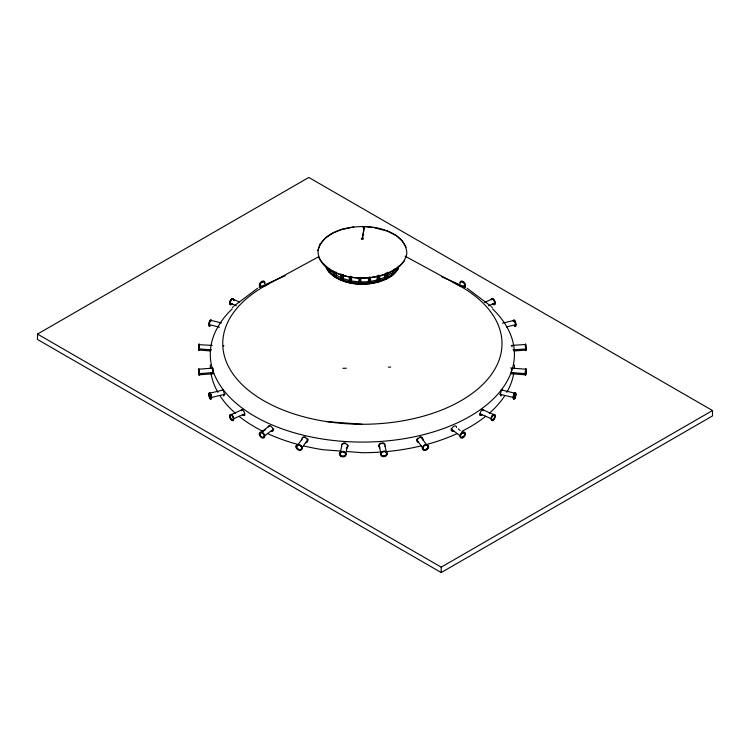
<?xml version="1.0" encoding="UTF-8"?>
<svg xmlns="http://www.w3.org/2000/svg" width="750" height="750" viewBox="0 0 750 750"><rect width="100%" height="100%" fill="white"/><g stroke="black" fill="none" stroke-linecap="round" stroke-linejoin="round"><path stroke-width="1.12" d="M233.334 418.847L244.884 413.728M342.825 451.528L342.759 451.744M383.962 451.369L383.953 451.584M199.003 349.406L198.675 350.606L199.106 343.856L199.041 350.053L210.647 350.953M525.431 372.994L525.572 375.394L526.059 372.516M510.581 368.025L525.647 369.197L525.384 374.316M526.153 371.053L526.238 370.078L525.759 370.359M525.422 346.341L525.581 344.484L525.909 346.116M513.947 350.953L525.572 350.138L525.544 343.931L525.825 349.978M199.003 370.294L199.078 369.188L199.519 373.941L199.078 369.169L212.991 368.1M199.35 374.587L199.294 373.622L199.519 374.784L213.356 373.753M525.366 373.181L525.572 370.594M526.219 370.856L526.013 373.453M525.413 372.319L525.478 371.438M199.284 374.166L199.144 375.366L198.553 371.691M212.484 368.588C213.553 366.619 213.384 378.553 212.587 371.494M198.675 345.797L198.703 350.053L198.938 348.891L211.622 349.838M199.078 348.431L199.153 347.719M199.359 344.831L198.853 344.484L198.797 345.413M364.369 226.519L362.456 238.022L364.369 226.519C381.225 226.678 406.622 234.441 406.828 253.875C401.747 273.806 377.072 278.194 359.381 278.062C342.863 277.144 318.319 270.619 317.944 250.406C323.175 231.075 346.978 226.453 364.369 226.519L372.225 227.587M525.609 370.819L526.013 368.644L526.294 370.125M511.95 372.947C510.975 376.537 511.519 366.206 512.231 368.588M525.572 369.159L525.291 374.653M525.731 370.191L525.975 369.197L526.153 369.844M525.891 373.847L525.609 374.85L525.422 373.65L511.172 372.562M299.241 444.9A2.841 2.137 36.1 0 1 301.509 448.931A2.841 2.137 36.1 0 1 296.962 447.834A2.841 2.137 36.1 0 1 299.241 444.9L299.109 444.609A3.394 2.559 36.1 0 0 296.363 448.172A3.394 2.559 36.1 0 0 301.791 449.484A3.394 2.559 36.1 0 0 299.072 444.666L299.053 445.087A2.841 2.137 36.1 0 1 301.35 449.156A2.841 2.137 36.1 0 1 296.803 448.05A2.841 2.137 36.1 0 1 299.072 445.116L299.062 445.106M460.453 436.088L450.956 428.859M262.275 432.506L262.003 432.769M233.944 300.328L233.7 300.084A3.394 1.697 -65.9 0 0 231.441 299.006A3.394 1.697 -65.9 0 0 229.566 303.647A3.394 1.697 -65.9 0 0 232.162 303.909M341.7 446.119L340.003 453.647L339.403 453.75L339.947 453.881M347.578 445.463L345.647 454.069L346.181 454.256L345.619 454.331M425.522 445.144L425.325 444.975M491.512 418.866L479.934 413.681M209.372 394.416A2.841 0.891 76.6 0 1 211.003 394.688A2.841 0.891 76.6 0 1 211.003 398.709A2.841 0.891 76.6 0 1 209.372 394.416L208.987 394.509A2.841 0.891 76.6 0 1 210.619 394.772A2.841 0.891 76.6 0 1 210.619 398.794A2.841 0.891 76.6 0 1 208.987 394.509M199.247 374.569L198.928 374.316M199.594 374.756L199.706 373.594L213.544 372.553M514.706 393.637L514.256 393.6M198.891 344.906L199.209 344.662M223.519 346.116L223.847 345.516M264.947 283.078L264.394 282.956M325.828 266.7C339.178 288.769 373.959 288.337 393.319 274.528L393.769 269.991M320.231 243.825L317.944 250.406M358.847 277.762L358.847 283.031L351.366 282.159L351.778 276.778M398.784 266.194L397.641 269.494L393.319 274.528L391.078 273.337L387.712 275.55M493.256 299.241L492.872 299.475M231.938 415.069L231.609 415.219M384.872 274.069L384.872 277.219L386.897 278.738L387.581 277.444L387.581 272.166M199.359 344.7L212.166 345.384M210.459 393.619L210.075 393.703M262.35 281.906L262.097 281.709M422.841 448.181L422.278 448.2L422.7 447.938L416.616 439.575M302.025 439.153L296.616 446.588L295.959 446.634L296.456 446.803M307.941 439.5L301.856 447.853L302.259 448.163L301.697 448.078M377.137 275.841L377.137 280.059L378.797 281.85L379.669 280.65L386.016 278.222L386.016 272.953M211.163 397.547L225.084 394.219M231.947 299.456L231.619 299.316M210.525 320.831L210.15 320.738M198.928 349.097L198.525 348.863M320.231 244.097L325.397 238.078L333.075 233.034L342.759 229.059M343.5 274.537L343.5 278.738L341.625 280.406L340.828 279.131L335.128 276.234L334.331 276.694L333.75 271.125M393.281 271.041L395.325 268.659L397.641 269.494L397.641 267.244M318.684 257.372C334.762 284.634 385.247 284.166 404.531 260.719M393.769 273.159L397.181 269.194M514.659 320.841L514.284 320.925M232.397 307.566L233.147 306.769M359.878 278.372L359.878 284.006L360.881 283.144L368.578 282.863L369.581 283.65L370.575 282.591L377.803 281.184L377.803 275.925M525.834 369.675L525.384 369.666M462.75 432.731L462.469 432.553M381.122 454.144L380.55 454.144L381.075 453.909L379.106 445.312M260.653 432.553L269.925 425.55M265.556 429.703L259.303 433.903L259.744 434.091M273.778 428.897L264.262 436.088M462.863 286.65L465.019 285.056M233.963 306.047L257.522 288.319M464.053 287.062A3.394 2.203 52.9 0 0 464.053 282.253A3.394 2.203 52.9 0 0 460.012 282.872L459.881 283.144M336.497 272.184L336.497 275.334L335.128 276.234L335.128 272.034M387.581 277.444L392.634 274.125L392.634 270.966M37.5 334.078L308.784 177.45L712.5 410.541L712.5 415.922L441.216 572.55L37.5 339.459L37.5 334.078L441.216 567.159L712.5 410.541M493.238 415.144L492.909 415.003M263.653 286.65L318.675 256.725M484.528 302.419L491.644 299.241M488.522 305.822L495.047 302.963M259.031 287.362L285.122 275.803M230.709 414.834L242.944 409.406M232.238 415.191L230.203 416.091A2.841 1.416 66.1 0 0 232.8 420.056A2.841 1.416 66.1 0 0 232.8 416.034A2.841 1.416 66.1 0 0 230.203 416.091L229.537 415.988A3.394 1.688 66.1 0 1 232.641 415.912A3.394 1.688 66.1 0 1 232.641 420.722A3.394 1.688 66.1 0 1 229.537 415.988L229.875 416.241A2.841 1.416 66.1 0 1 232.472 416.184A2.841 1.416 66.1 0 1 232.472 420.206A2.841 1.416 66.1 0 1 229.875 416.241M379.584 279.253L384.872 277.219M515.784 394.481L515.353 394.406M209.691 393.225L223.453 389.925M502.453 323.175L513.741 320.484M506.344 326.925L515.803 324.684M209.025 324.572L219.497 327.178M343.866 229.106L353.775 226.912M369.919 281.466L377.137 280.059M495.009 416.156L492.581 415.116M511.303 345.45L525.169 344.513L525.337 345.019M512.962 349.828L526.078 348.947M229.875 302.934L236.297 305.812M362.25 226.866L364.369 226.781M368.578 277.556L368.578 282.863L368.447 281.672L360.75 281.953L360.881 283.144L360.75 277.706M342.891 368.316L346.388 368.222M388.341 367.144L390.675 367.078M465.038 434.072L461.962 431.775M511.359 373.762L525.197 374.812M326.212 421.537L362.362 424.284M340.706 451.069L322.997 449.719A152.072 87.797 0 0 1 303.6 445.894M346.406 451.5L362.362 452.709A152.072 87.797 0 0 0 381.038 452.044M374.466 227.822L387.197 231.047L394.959 234.994M351.778 280.988L359.259 281.859M501.272 389.897L515.034 393.206A2.841 0.891 -76.5 0 1 514.538 397.772A2.841 0.891 -76.5 0 1 513.197 396.788A2.841 0.891 -76.5 0 1 515.034 393.206M499.631 394.191L513.562 397.556M428.109 446.878L428.606 446.709L427.95 446.663L421.866 438.309M211.088 320.391L221.419 322.959M343.5 278.738L350.306 280.678M350.344 276.141L350.344 282.9L349.387 281.756L342.581 279.806L342.581 274.556M482.878 409.809L494.128 414.759A2.841 1.406 -66.3 0 1 493.35 419.231A2.841 1.406 -66.3 0 1 491.241 417.984A2.841 1.406 -66.3 0 1 494.128 414.759M441.684 276.731L465.684 287.362M233.175 299.222L239.269 301.95M264.797 282.844L264.853 282.872A3.394 2.203 -52.9 0 0 260.747 282.225A3.394 2.203 -52.9 0 0 260.747 287.034M386.766 453.722A2.841 2.306 -12.8 0 1 382.538 456.056A2.841 2.306 -12.8 0 1 382.538 452.025A2.841 2.306 -12.8 0 1 386.766 453.722L387.319 453.637L386.709 453.478A2.841 2.306 -12.8 0 1 382.481 455.812A2.841 2.306 -12.8 0 1 382.481 451.791A2.841 2.306 -12.8 0 1 386.709 453.478L384.994 445.959M336.497 275.334L341.241 277.744M405.075 256.172L461.119 286.65M467.194 288.319L490.753 306.047M261.947 286.622L259.425 285.272L259.838 285.038A2.841 1.847 -52.9 0 1 261.516 282.047A2.841 1.847 -52.9 0 1 264.056 282.009M458.259 428.972L460.106 430.378M406.088 247.172L402.366 241.078L395.925 235.219M333.778 273.206L331.247 271.003L328.941 272.016L328.941 268.641M333.75 275.334L329.522 271.669L329.522 269.559M491.569 306.769L492.319 307.566M199.012 370.2C197.522 368.541 199.791 368.484 199.191 371.503M462.459 281.925L462.703 281.737A2.841 1.847 52.9 0 1 464.887 284.419A2.841 1.847 52.9 0 1 463.837 286.566M326.166 266.419L328.603 270.591L328.603 268.481M198.928 369.666L198.666 369.197L198.572 371.025M525.741 350.091L525.938 350.691L526.022 346.725M511.838 345.703L512.044 346.931M198.816 374.166L198.619 372.581M199.144 370.566L199.35 373.153M199.247 372.244L199.369 373.941M198.506 370.828L198.609 371.747M525.356 346.144L525.459 347.062M441.216 567.159L441.216 572.55M393.319 270.019L393.319 274.528M386.897 273.113L386.897 278.738M379.669 275.391L379.669 280.65M378.797 275.091L378.797 281.85M370.575 277.331L370.575 282.591M369.581 276.891L369.581 283.65M368.447 277.425L368.447 281.672M351.366 276.891L351.366 282.159M349.387 276.506L349.387 281.756M341.625 274.772L341.625 280.406M340.828 273.881L340.828 279.131M334.331 272.184L334.331 276.694M514.434 364.913A152.072 87.797 0 0 1 514.322 368.334M513.797 372.928A152.072 87.797 0 0 1 506.784 392.4M504.469 396.178A152.072 87.797 0 0 1 489.253 413.297M485.766 416.222A152.072 87.797 0 0 1 462.159 431.156M457.041 433.622A152.072 87.797 0 0 1 426.656 444.478M421.116 445.894A152.072 87.797 0 0 1 385.706 451.669M298.059 444.478A152.072 87.797 0 0 1 267.675 433.622M262.556 431.156A152.072 87.797 0 0 1 238.95 416.222M235.463 413.297A152.072 87.797 0 0 1 220.256 396.178M217.931 392.4A152.072 87.797 0 0 1 210.919 372.928M210.403 368.334A152.072 87.797 0 0 1 210.281 364.913M453.197 282.422A139.631 80.616 0 0 1 464.559 398.597A139.631 80.616 0 0 1 263.025 400.294A139.631 80.616 0 0 1 268.519 283.969M492.516 308.878A152.072 87.797 0 0 1 460.884 421.163A152.072 87.797 0 0 1 263.831 421.163A152.072 87.797 0 0 1 232.2 308.878M454.144 431.194A3.103 2.006 -53 0 1 451.678 429.75A3.103 2.006 -53 0 1 454.144 426.122A3.103 2.006 -53 0 1 456.609 427.566M418.622 442.556A3.103 2.344 -35.7 0 1 417.459 439.566A3.103 2.344 -35.7 0 1 421.041 437.4A3.103 2.344 -35.7 0 1 422.831 440.016M379.866 447.863A3.103 2.513 -12.8 0 1 381.244 443.512A3.103 2.513 -12.8 0 1 385.012 446.334M301.884 440.016A3.103 2.344 35.7 0 1 303.919 437.391A3.103 2.344 35.7 0 1 307.425 440.025A3.103 2.344 35.7 0 1 305.4 442.641M268.191 426.947A3.103 2.006 53 0 1 272.316 427.641A3.103 2.006 53 0 1 271.209 431.391M240.919 410.559A3.103 1.547 66.1 0 1 243.066 410.344A3.103 1.547 66.1 0 1 244.622 414.225A3.103 1.547 66.1 0 1 242.738 415.125M222.028 390.206A3.103 0.966 76.6 0 1 224.006 392.681A3.103 0.966 76.6 0 1 223.369 395.784M501.347 395.784A3.103 0.966 -76.6 0 1 500.709 392.681A3.103 0.966 -76.6 0 1 502.688 390.206M481.978 415.125A3.103 1.547 -66.1 0 1 480.094 414.225A3.103 1.547 -66.1 0 1 481.65 410.344A3.103 1.547 -66.1 0 1 483.797 410.559M341.728 446.484A3.103 2.513 12.8 0 1 343.641 443.597A3.103 2.513 12.8 0 1 347.484 445.191A3.103 2.513 12.8 0 1 346.238 448.369M501.291 389.653A3.103 0.966 -76.6 0 1 501.534 389.719M482.1 409.322A3.103 1.547 -66.1 0 1 482.981 410.194M480.666 415.041A3.103 1.547 -66.1 0 1 480.206 415.134M479.822 415.022A3.103 1.547 -66.1 0 1 479.522 414.722M452.278 430.922A3.103 2.006 -53 0 1 451.134 429.891M422.147 437.606A3.103 2.344 -35.7 0 1 422.428 439.462M418.228 442.003A3.103 2.344 -35.7 0 1 417.628 438.159M419.662 436.931A3.103 2.344 -35.7 0 1 421.688 437.194M379.725 447.262A3.103 2.513 -12.8 0 1 378.928 444.881M379.237 444.244A3.103 2.513 -12.8 0 1 379.725 443.681M380.363 443.231A3.103 2.513 -12.8 0 1 381.103 442.922M382.697 442.8A3.103 2.513 -12.8 0 1 384.872 444.422M347.803 445.031A3.103 2.513 12.8 0 1 347.006 447.422M341.859 444.581A3.103 2.513 12.8 0 1 342.656 443.503M343.294 443.147A3.103 2.513 12.8 0 1 345.628 443.072M307.538 438.797A3.103 2.344 35.7 0 1 306.488 442.003M303.028 437.194A3.103 2.344 35.7 0 1 305.794 437.194M273.337 430.397A3.103 2.006 53 0 1 271.837 430.912M269.072 425.972A3.103 2.006 53 0 1 269.466 425.616M244.894 415.022A3.103 1.547 66.1 0 1 243.562 414.759M241.669 410.803A3.103 1.547 66.1 0 1 242.616 409.322M398.428 268.116A37.312 21.544 0 0 1 362.381 284.091A37.312 21.544 0 0 1 326.334 268.116M210.15 325.837A3.394 1.097 -76 0 1 208.809 325.097A3.394 1.097 -76 0 1 209.916 320.644A3.394 1.097 -76 0 1 211.444 320.606M209.588 325.828A2.841 0.919 -76 0 1 209.353 322.491A2.841 0.919 -76 0 1 211.125 320.597M209.963 325.922A2.841 0.919 -76 0 1 209.728 322.584A2.841 0.919 -76 0 1 211.5 320.691M232.856 299.072A2.841 1.425 -65.9 0 1 233.306 299.784M231.169 304.219A2.841 1.425 -65.9 0 1 230.391 304.191M230.109 303.919A2.841 1.425 -65.9 0 1 230.241 301.247A2.841 1.425 -65.9 0 1 232.069 299.053M231.947 304.106A2.841 1.425 -65.9 0 1 230.438 301.744A2.841 1.425 -65.9 0 1 233.456 299.494M233.634 299.925A2.841 1.425 -65.9 0 1 233.691 300.487M260.503 286.388A2.841 1.847 -52.9 0 1 260.138 286.059M260.747 286.575A2.841 1.847 -52.9 0 1 261.488 282.459A2.841 1.847 -52.9 0 1 264.609 283.228M460.528 282.497A2.841 1.847 52.9 0 1 460.753 282.037M461.578 281.55A2.841 1.847 52.9 0 1 462.122 281.559M460.2 283.256A2.841 1.847 52.9 0 1 463.322 282.488A2.841 1.847 52.9 0 1 464.053 286.594M494.438 304.209A2.841 1.425 65.9 0 1 493.65 304.228M491.512 299.794A2.841 1.425 65.9 0 1 491.691 299.363M492.75 299.072A2.841 1.425 65.9 0 1 494.587 301.266A2.841 1.425 65.9 0 1 494.709 303.938M491.363 299.513A2.841 1.425 65.9 0 1 494.381 301.762A2.841 1.425 65.9 0 1 492.872 304.125M491.194 299.438A3.394 1.697 65.9 0 1 493.744 299.372A3.394 1.697 65.9 0 1 495.216 303.872A3.394 1.697 65.9 0 1 492.666 303.928M513.722 320.681A2.841 0.891 76.6 0 1 515.428 322.594A2.841 0.891 76.6 0 1 515.203 325.931M513.516 320.541A2.841 0.891 76.6 0 1 515.222 323.4A2.841 0.891 76.6 0 1 514.566 325.884M513.234 321.188A2.841 0.891 76.6 0 1 513.337 320.775M513.403 320.691A3.394 1.059 76.6 0 1 514.884 320.747A3.394 1.059 76.6 0 1 515.962 325.209A3.394 1.059 76.6 0 1 514.659 325.931M208.837 394.191L208.781 394.219A3.394 1.059 76.6 0 0 210.731 399.337A3.394 1.059 76.6 0 0 210.731 394.528A3.394 1.059 76.6 0 0 208.781 394.219M387.319 453.637L387.319 453.591A3.394 2.747 -12.8 0 0 382.256 451.659A3.394 2.747 -12.8 0 0 382.256 456.459A3.394 2.747 -12.8 0 0 387.309 453.675M361.809 239.119A1.031 0.6 0 0 0 363.412 238.659A1.031 0.6 0 0 0 361.931 238.088A1.031 0.6 0 0 0 361.809 239.119M424.809 449.925A2.841 2.137 -36.1 0 0 428.016 446.306A2.841 2.137 -36.1 0 0 423.628 446.325A2.841 2.137 -36.1 0 0 424.809 449.925M424.65 449.709A2.841 2.137 -36.1 0 0 427.856 446.081A2.841 2.137 -36.1 0 0 423.469 446.109A2.841 2.137 -36.1 0 0 424.65 449.709M424.678 450.394A3.394 2.559 -36.1 0 0 428.512 446.062A3.394 2.559 -36.1 0 0 423.272 446.091A3.394 2.559 -36.1 0 0 424.678 450.394M340.772 455.587A2.841 2.306 12.7 0 0 345.497 454.894A2.841 2.306 12.7 0 0 342.037 451.791A2.841 2.306 12.7 0 0 340.772 455.587M340.828 455.344A2.841 2.306 12.7 0 0 345.553 454.659A2.841 2.306 12.7 0 0 342.094 451.556A2.841 2.306 12.7 0 0 340.828 455.344M340.387 455.878A3.394 2.747 12.7 0 0 346.022 455.053A3.394 2.747 12.7 0 0 341.897 451.35A3.394 2.747 12.7 0 0 340.387 455.878M259.819 434.728A2.841 1.847 52.9 0 0 263.597 437.438A2.841 1.847 52.9 0 0 262.584 433.106A2.841 1.847 52.9 0 0 259.819 434.728M260.072 434.541A2.841 1.847 52.9 0 0 263.85 437.25A2.841 1.847 52.9 0 0 262.838 432.919A2.841 1.847 52.9 0 0 260.072 434.541M259.397 434.662A3.394 2.203 52.9 0 0 263.906 437.897A3.394 2.203 52.9 0 0 262.697 432.722A3.394 2.203 52.9 0 0 259.397 434.662M514.922 397.866A2.841 0.891 -76.5 0 0 515.409 393.3A2.841 0.891 -76.5 0 0 513.581 396.872A2.841 0.891 -76.5 0 0 514.922 397.866M514.978 398.222A3.394 1.069 -76.5 0 0 515.559 392.775A3.394 1.069 -76.5 0 0 513.375 397.041A3.394 1.069 -76.5 0 0 514.978 398.222M493.678 419.372A2.841 1.406 -66.3 0 0 494.456 414.9A2.841 1.406 -66.3 0 0 491.569 418.125A2.841 1.406 -66.3 0 0 493.678 419.372M493.762 419.747A3.394 1.678 -66.3 0 0 494.691 414.403A3.394 1.678 -66.3 0 0 491.241 418.256A3.394 1.678 -66.3 0 0 493.762 419.747M462.722 437.391A2.841 1.847 -52.8 0 0 464.681 433.041A2.841 1.847 -52.8 0 0 460.763 434.766A2.841 1.847 -52.8 0 0 462.722 437.391M462.469 437.194A2.841 1.847 -52.8 0 0 464.428 432.853A2.841 1.847 -52.8 0 0 460.509 434.578A2.841 1.847 -52.8 0 0 462.469 437.194M462.722 437.841A3.394 2.203 -52.8 0 0 465.066 432.647A3.394 2.203 -52.8 0 0 460.378 434.709A3.394 2.203 -52.8 0 0 462.722 437.841"/></g></svg>
